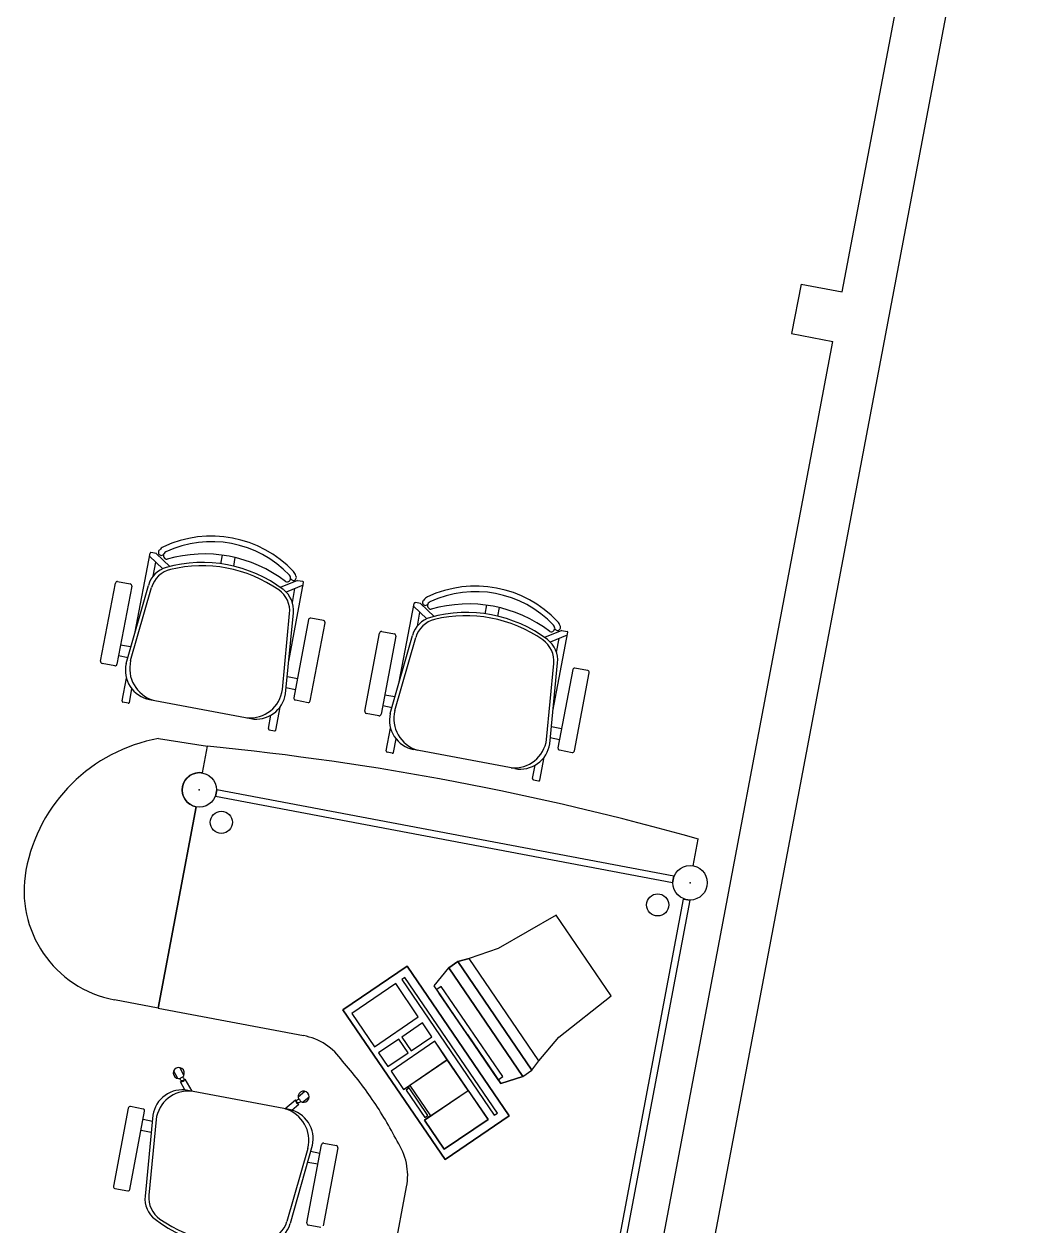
# Model space of a CAD drawing. Header units: inches. Extents: x -18604 to 2753, y -9056 to 3482.
# Drawn here: x 2458.1 to 2753.3, y -5034.3 to -4677.1 of the extents above; entities that cross this region are included whole.
import ezdxf

# ---------------------------------------------------------------- set-up
doc = ezdxf.new("R2010")
doc.units = ezdxf.units.IN
doc.layers.add('MOVEIS', color=2, linetype='Continuous')
doc.layers.add('Parede', color=6, linetype='Continuous')

msp = doc.modelspace()

# ---------------------------------------------------------------- linework, layer by layer
at = {"layer": 'MOVEIS'}
for p, q in [((2491.11, -4857.74, -1817.95), (2495.54, -4834.32, -1817.95)), ((2495.37, -4835.22, -1817.95), (2499.3, -4838.96, -1817.95)), ((2497.42, -4834.45, -1817.95), (2495.8, -4834.15, -1817.95)), ((2497.41, -4834.45, -1817.95), (2501.45, -4838.29, -1817.95)), ((2516.64, -4837.48, -1817.95), (2517.12, -4834.94, -1817.95)), ((2520.42, -4838.19, -1817.95), (2520.9, -4835.65, -1817.95)), ((2496.5, -4841.1, -1817.95), (2497.27, -4837.03, -1817.95)), ((2480.85, -4866.43, -1817.95), (2485.24, -4843.19, -1817.95)), ((2485.89, -4842.75, -1817.95), (2489.67, -4843.47, -1817.95)), ((2488.45, -4867.13, -1817.95), (2495.04, -4843.89, -1817.95)), ((2539.43, -4842.4, -1817.95), (2534.27, -4844.5, -1817.95)), ((2541.05, -4843.87, -1817.95), (2536.02, -4845.91, -1817.95)), ((2536.79, -4866.38, -1817.95), (2541.2, -4843.07, -1817.95)), ((2539.42, -4842.4, -1817.95), (2540.93, -4842.68, -1817.95)), ((2490.11, -4844.11, -1817.95), (2485.71, -4867.35, -1817.95)), ((2489.78, -4866.26, -1817.95), (2496.02, -4844.53, -1817.95)), ((2537.85, -4848.93, -1817.95), (2538.62, -4844.85, -1817.95)), ((2569.64, -4872.6, -1817.95), (2574.05, -4849.29, -1817.95)), ((2573.9, -4850.08, -1817.95), (2577.83, -4853.82, -1817.95)), ((2575.95, -4849.31, -1817.95), (2574.44, -4849.02, -1817.95)), ((2575.94, -4849.31, -1817.95), (2579.98, -4853.15, -1817.95)), ((2595.17, -4852.33, -1817.95), (2595.65, -4849.79, -1817.95)), ((2598.95, -4853.05, -1817.95), (2599.43, -4850.51, -1817.95)), ((2534.91, -4874.8, -1817.95), (2537.04, -4852.29, -1817.95)), ((2535.83, -4876.09, -1817.95), (2538.19, -4852.05, -1817.95)), ((2542.7, -4854.06, -1817.95), (2538.3, -4877.3, -1817.95)), ((2547.12, -4854.34, -1817.95), (2543.34, -4853.62, -1817.95)), ((2575.03, -4855.96, -1817.95), (2575.8, -4851.89, -1817.95)), ((2543.17, -4878.22, -1817.95), (2547.56, -4854.98, -1817.95)), ((2559.38, -4881.29, -1817.95), (2563.77, -4858.05, -1817.95)), ((2564.42, -4857.61, -1817.95), (2568.2, -4858.33, -1817.95)), ((2617.96, -4857.26, -1817.95), (2612.8, -4859.36, -1817.95)), ((2615.32, -4881.24, -1817.95), (2619.75, -4857.82, -1817.95)), ((2617.95, -4857.26, -1817.95), (2619.57, -4857.56, -1817.95)), ((2489.77, -4862.18, -1817.95), (2486.8, -4861.62, -1817.95)), ((2568.64, -4858.97, -1817.95), (2564.24, -4882.21, -1817.95)), ((2566.98, -4881.98, -1817.95), (2573.57, -4858.75, -1817.95)), ((2568.31, -4881.12, -1817.95), (2574.55, -4859.39, -1817.95)), ((2619.58, -4858.72, -1817.95), (2614.55, -4860.77, -1817.95)), ((2616.38, -4863.78, -1817.95), (2617.15, -4859.71, -1817.95)), ((2489.01, -4865.39, -1817.95), (2486.18, -4864.86, -1817.95)), ((2485.07, -4867.79, -1817.95), (2481.29, -4867.07, -1817.95)), ((2613.44, -4889.65, -1817.95), (2615.57, -4867.15, -1817.95)), ((2614.36, -4890.95, -1817.95), (2616.72, -4866.91, -1817.95)), ((2621.23, -4868.92, -1817.95), (2616.83, -4892.16, -1817.95)), ((2625.65, -4869.2, -1817.95), (2621.87, -4868.48, -1817.95)), ((2487.23, -4878.24, -1817.95), (2488.52, -4871.44, -1817.95)), ((2536.41, -4871, -1817.95), (2539.39, -4871.57, -1817.95)), ((2621.7, -4893.08, -1817.95), (2626.09, -4869.84, -1817.95)), ((2489.39, -4878.65, -1817.95), (2490.15, -4874.65, -1817.95)), ((2535.95, -4874.27, -1817.95), (2538.77, -4874.81, -1817.95)), ((2489.01, -4878.91, -1817.95), (2487.5, -4878.62, -1817.95)), ((2495.38, -4877.79, -1817.95), (2525.49, -4883.49, -1817.95)), ((2538.74, -4877.94, -1817.95), (2542.52, -4878.66, -1817.95)), ((2568.3, -4877.04, -1817.95), (2565.33, -4876.47, -1817.95)), ((2530.75, -4886.47, -1817.95), (2531.5, -4882.48, -1817.95)), ((2532.91, -4886.88, -1817.95), (2534.19, -4880.08, -1817.95)), ((2563.6, -4882.64, -1817.95), (2559.82, -4881.93, -1817.95)), ((2567.54, -4880.25, -1817.95), (2564.71, -4879.72, -1817.95)), ((2565.76, -4893.1, -1817.95), (2567.05, -4886.3, -1817.95)), ((2614.94, -4885.86, -1817.95), (2617.92, -4886.42, -1817.95)), ((2498.04, -4889.41, -1817.95), (2512.64, -4891.7, -1817.95)), ((2531.01, -4886.86, -1817.95), (2532.52, -4887.14, -1817.95)), ((2567.92, -4893.51, -1817.95), (2568.68, -4889.51, -1817.95)), ((2614.48, -4889.13, -1817.95), (2617.3, -4889.67, -1817.95)), ((2511.14, -4899.64, -1817.95), (2512.64, -4891.7, -1817.95)), ((2511.14, -4899.64, -1817.95), (2512.64, -4891.7, -1817.95)), ((2567.54, -4893.77, -1817.95), (2566.03, -4893.48, -1817.95)), ((2604.02, -4898.35, -1817.95), (2573.91, -4892.65, -1817.95)), ((2617.27, -4892.8, -1817.95), (2621.05, -4893.51, -1817.95)), ((2609.28, -4901.33, -1817.95), (2610.03, -4897.34, -1817.95)), ((2611.44, -4901.74, -1817.95), (2612.72, -4894.94, -1817.95)), ((2515.03, -4906.59, -1817.95), (2515.4, -4904.65, -1817.95)), ((2515.4, -4904.65, -1817.95), (2515.03, -4906.59, -1817.95)), ((2651.26, -4930.35, -1817.95), (2515.4, -4904.65, -1817.95)), ((2651.26, -4930.35, -1817.95), (2515.4, -4904.65, -1817.95)), ((2609.54, -4901.71, -1817.95), (2611.05, -4902, -1817.95)), ((2650.89, -4932.3, -1817.95), (2515.03, -4906.59, -1817.95)), ((2650.89, -4932.3, -1817.95), (2515.03, -4906.59, -1817.95)), ((2509.24, -4909.69, -1817.95), (2497.92, -4969.52, -1817.95)), ((2497.92, -4969.52, -1817.95), (2509.24, -4909.69, -1817.95)), ((2657.05, -4927.25, -1817.95), (2658.55, -4919.31, -1817.95)), ((2650.89, -4932.3, -1817.95), (2651.26, -4930.35, -1817.95)), ((2651.26, -4930.35, -1817.95), (2650.89, -4932.3, -1817.95)), ((2628.47, -5072.98, -1817.95), (2654.17, -4937.12, -1817.95)), ((2628.47, -5072.98, -1817.95), (2654.17, -4937.12, -1817.95)), ((2630.42, -5073.34, -1817.95), (2656.12, -4937.48, -1817.95)), ((2630.42, -5073.34, -1817.95), (2656.12, -4937.48, -1817.95)), ((2656.12, -4937.48, -1817.95), (2654.17, -4937.12, -1817.95)), ((2654.17, -4937.12, -1817.95), (2656.12, -4937.48, -1817.95)), ((2616.25, -4941.87, -1819.05), (2599.08, -4951.84, -1819.05)), ((2632.61, -4965.86, -1819.05), (2616.25, -4941.87, -1819.05)), ((2599.08, -4951.84, -1819.05), (2590.42, -4954.75, -1816.85)), ((2552.88, -4970.03, -1815.75), (2571.96, -4957.02, -1815.75)), ((2571.96, -4957.02, -1815.75), (2602.33, -5001.55, -1815.75)), ((2579.98, -4962.87, -1815.75), (2584.35, -4957.56, -1815.75)), ((2587.07, -4955.7, -1816.85), (2584.35, -4957.56, -1815.75)), ((2584.35, -4957.56, -1815.75), (2587.07, -4955.7, -1815.75)), ((2584.35, -4957.56, -1815.75), (2606.35, -4989.83, -1815.75)), ((2606.35, -4989.83, -1815.75), (2584.35, -4957.56, -1815.75)), ((2590.42, -4954.75, -1816.85), (2587.07, -4955.7, -1816.85)), ((2587.07, -4955.7, -1816.85), (2590.42, -4954.75, -1816.85)), ((2609.07, -4987.97, -1816.85), (2587.07, -4955.7, -1816.85)), ((2609.07, -4987.97, -1815.75), (2587.07, -4955.7, -1815.75)), ((2571.31, -4960.39, -1815.75), (2570.4, -4961.01, -1815.75)), ((2570.4, -4961.01, -1815.75), (2597.9, -5001.34, -1815.75)), ((2598.81, -5000.72, -1815.75), (2571.31, -4960.39, -1815.75)), ((2568.57, -4962.26, -1815.75), (2555.52, -4971.15, -1815.75)), ((2575.29, -4972.12, -1815.75), (2568.57, -4962.26, -1815.75)), ((2589.89, -4977.41, -1815.75), (2579.98, -4962.87, -1815.75)), ((2582.13, -4963.09, -1815.75), (2580.76, -4964.02, -1815.75)), ((2599.02, -4990.81, -1815.75), (2580.76, -4964.02, -1815.75)), ((2591.92, -4980.38, -1810.25), (2581.54, -4965.16, -1810.25)), ((2600.39, -4989.88, -1815.75), (2582.13, -4963.09, -1815.75)), ((2497.92, -4969.52, -1817.95), (2484.95, -4967.06, -1817.95)), ((2617.06, -4978.2, -1819.05), (2632.61, -4965.86, -1819.05)), ((2497.92, -4969.52, -1817.95), (2541.15, -4977.7, -1817.95)), ((2552.88, -4970.03, -1815.75), (2552.88, -4970.03, -1817.95)), ((2583.24, -5014.57, -1817.95), (2552.88, -4970.03, -1817.95)), ((2583.24, -5014.57, -1815.75), (2552.88, -4970.03, -1815.75)), ((2555.52, -4971.15, -1815.75), (2562.24, -4981.01, -1815.75)), ((2562.24, -4981.01, -1815.75), (2575.29, -4972.12, -1815.75)), ((2576.53, -4973.94, -1815.75), (2570.38, -4978.13, -1815.75)), ((2579.32, -4978.03, -1815.75), (2576.53, -4973.94, -1815.75)), ((2595.97, -4974.6, -1815.75), (2606.35, -4989.83, -1815.75)), ((2569.47, -4978.75, -1815.75), (2563.48, -4982.83, -1815.75)), ((2580.25, -4979.39, -1815.75), (2567.2, -4988.29, -1815.75)), ((2572.26, -4982.84, -1815.75), (2569.47, -4978.75, -1815.75)), ((2570.38, -4978.13, -1815.75), (2573.17, -4982.22, -1815.75)), ((2573.17, -4982.22, -1815.75), (2579.32, -4978.03, -1815.75)), ((2596.06, -5002.59, -1815.75), (2580.25, -4979.39, -1815.75)), ((2589.89, -4977.41, -1815.75), (2599.81, -4991.96, -1815.75)), ((2611.18, -4985.2, -1816.85), (2617.06, -4978.2, -1819.05)), ((2563.48, -4982.83, -1815.75), (2566.27, -4986.92, -1815.75)), ((2566.27, -4986.92, -1815.75), (2572.26, -4982.84, -1815.75)), ((2609.07, -4987.97, -1816.85), (2611.18, -4985.2, -1816.85)), ((2609.07, -4987.97, -1816.85), (2611.18, -4985.2, -1816.85)), ((2503.82, -4990.47, -1817.95), (2502.57, -4988.23, -1817.95)), ((2505.63, -4989.46, -1817.95), (2504.38, -4987.22, -1817.95)), ((2567.2, -4988.29, -1815.75), (2570.92, -4993.74, -1815.75)), ((2599.02, -4990.81, -1815.75), (2600.39, -4989.88, -1815.75)), ((2599.81, -4991.96, -1815.75), (2606.35, -4989.83, -1815.75)), ((2606.35, -4989.83, -1815.75), (2609.07, -4987.97, -1816.85)), ((2606.35, -4989.83, -1815.75), (2609.07, -4987.97, -1815.75)), ((2504.58, -4991.43, -1817.95), (2504.76, -4991.33, -1817.95)), ((2505.91, -4993.81, -1817.95), (2504.58, -4991.43, -1817.95)), ((2505.84, -4990.73, -1817.95), (2506.02, -4990.63, -1817.95)), ((2508.02, -4994.21, -1817.95), (2506.02, -4990.63, -1817.95)), ((2536.86, -4999.67, -1817.95), (2506.75, -4993.97, -1817.95)), ((2570.92, -4993.74, -1815.75), (2572.74, -4992.5, -1815.75)), ((2572.59, -4993.26, -1815.75), (2571.68, -4993.88, -1815.75)), ((2571.68, -4993.88, -1815.75), (2577.26, -5002.06, -1815.75)), ((2578.17, -5001.44, -1815.75), (2572.59, -4993.26, -1815.75)), ((2572.74, -4992.5, -1815.75), (2578.93, -5001.59, -1815.75)), ((2599.02, -4990.81, -1815.75), (2599.02, -4990.81, -1815.75)), ((2599.02, -4990.81, -1815.75), (2599.02, -4990.81, -1815.75)), ((2535.6, -4999.43, -1817.95), (2538.77, -4996.83, -1817.95)), ((2538.9, -4996.99, -1817.95), (2538.77, -4996.83, -1817.95)), ((2539.56, -4995.88, -1817.95), (2541.54, -4994.25, -1817.95)), ((2540.88, -4997.48, -1817.95), (2542.86, -4995.85, -1817.95)), ((2489.08, -4999.25, -1817.95), (2484.68, -5022.48, -1817.95)), ((2489.54, -5023.4, -1817.95), (2493.94, -5000.17, -1817.95)), ((2493.5, -4999.52, -1817.95), (2489.72, -4998.81, -1817.95)), ((2537.71, -4999.83, -1817.95), (2539.82, -4998.1, -1817.95)), ((2539.82, -4998.1, -1817.95), (2539.68, -4997.94, -1817.95)), ((2597.9, -5001.34, -1815.75), (2598.81, -5000.72, -1815.75)), ((2496.3, -5003.19, -1817.95), (2493.47, -5002.65, -1817.95)), ((2496.41, -5001.37, -1817.95), (2494.05, -5025.41, -1817.95)), ((2497.33, -5002.67, -1817.95), (2495.2, -5025.17, -1817.95)), ((2578.93, -5001.59, -1815.75), (2577.11, -5002.83, -1815.75)), ((2577.11, -5002.83, -1815.75), (2583.02, -5011.48, -1815.75)), ((2577.26, -5002.06, -1815.75), (2578.17, -5001.44, -1815.75)), ((2583.02, -5011.48, -1815.75), (2596.06, -5002.59, -1815.75)), ((2602.33, -5001.55, -1815.75), (2583.24, -5014.57, -1815.75)), ((2495.83, -5006.46, -1817.95), (2492.86, -5005.9, -1817.95)), ((2542.46, -5011.21, -1817.95), (2536.22, -5032.94, -1817.95)), ((2543.79, -5010.34, -1817.95), (2537.2, -5033.57, -1817.95)), ((2542.13, -5033.35, -1817.95), (2546.53, -5010.12, -1817.95)), ((2551.39, -5011.04, -1817.95), (2547, -5034.27, -1817.95)), ((2547.17, -5009.68, -1817.95), (2550.96, -5010.39, -1817.95)), ((2542.47, -5015.28, -1817.95), (2545.45, -5015.85, -1817.95)), ((2543.23, -5012.07, -1817.95), (2546.06, -5012.6, -1817.95)), ((2583.24, -5014.57, -1815.75), (2583.24, -5014.57, -1817.95)), ((2485.12, -5023.13, -1817.95), (2488.9, -5023.84, -1817.95)), ((2563.64, -5065.92, -1817.95), (2571.82, -5022.68, -1817.95)), ((2546.35, -5034.71, -1817.95), (2542.57, -5034, -1817.95))]:
    msp.add_line(p, q, dxfattribs=at)
at = {"layer": 'MOVEIS', "extrusion": (-0.826234, -0.563328, 0)}
for p, q in [((2587.07, -4955.7, -1815.75), (2587.07, -4955.7, -1816.85)), ((2609.07, -4987.97, -1815.75), (2609.07, -4987.97, -1816.85))]:
    msp.add_line(p, q, dxfattribs=at)
at = {"layer": 'MOVEIS'}
for centre, radius in [((2510.19, -4904.67, -1817.95), 5.12), ((2510.19, -4904.67, -1817.95), 5.12), ((2516.76, -4914.31, -1817.95), 3.3), ((2656.1, -4932.28, -1817.95), 5.12), ((2656.1, -4932.28, -1817.95), 5.12), ((2656.1, -4932.28, -1817.95), 5.12), ((2656.1, -4932.28, -1817.95), 5.12), ((2646.46, -4938.85, -1817.95), 3.3), ((2505.08, -4990.63, -1817.95), 0.55), ((2539.64, -4997.17, -1817.95), 0.55)]:
    msp.add_circle(centre, radius, dxfattribs=at)
for centre, radius, start, end in [((2513.8, -4862.83, -1817.95), 33.58, 43.41, 115.1625), ((2500.84, -4835.17, -1817.95), 3.03, 115.8291, 144.1408), ((2513.8, -4862.83, -1817.95), 31.93, 43.4304, 115.1421), ((2513.8, -4862.83, -1817.95), 31.93, 43.4304, 115.1421), ((2495.76, -4834.36, -1817.95), 0.22, 79.2862, 169.2862), ((2498.87, -4834.11, -1817.95), 0.86, 123.9607, 319.4754), ((2500.62, -4835.01, -1817.95), 1.1, 144.1408, 268.9568), ((2500.62, -4835.01, -1817.95), 1.1, 144.1408, 268.9568), ((2500.84, -4835.17, -1817.95), 1.37, 116.1561, 144.1408), ((2500.84, -4835.17, -1817.95), 1.37, 116.1561, 144.1408), ((2511.62, -4874.39, -1817.95), 39.84, 52.5237, 106.0488), ((2511.62, -4874.39, -1817.95), 39.84, 52.5237, 106.0488), ((2502.45, -4845.99, -1817.95), 7.7, 105.6815, 164.165), ((2503.42, -4846.65, -1817.95), 7.7, 103.5502, 163.9864), ((2511.13, -4876.93, -1817.95), 39.84, 52.891, 105.6815), ((2510.95, -4877.9, -1817.95), 39.84, 55.0223, 103.5502), ((2535.97, -4841.81, -1817.95), 3.03, 14.4317, 42.7434), ((2485.79, -4843.29, -1817.95), 0.55, 79.2862, 169.2862), ((2489.57, -4844.01, -1817.95), 0.55, 349.2862, 79.2862), ((2536.24, -4841.74, -1817.95), 1.1, 249.6157, 14.4317), ((2536.24, -4841.74, -1817.95), 1.1, 249.6157, 14.4317), ((2535.97, -4841.81, -1817.95), 1.37, 14.4317, 42.4164), ((2535.97, -4841.81, -1817.95), 1.37, 14.4317, 42.4164), ((2538.19, -4841.55, -1817.95), 0.86, 199.0971, 34.6118), ((2540.87, -4843.01, -1817.95), 0.33, 349.2862, 79.2862), ((2529.38, -4851.56, -1817.95), 7.7, 354.5861, 55.0223), ((2530.53, -4851.3, -1817.95), 7.7, 354.4075, 52.891), ((2579.37, -4850.03, -1817.95), 3.03, 115.8291, 144.1408), ((2592.33, -4877.69, -1817.95), 33.58, 43.41, 115.1625), ((2592.33, -4877.69, -1817.95), 31.93, 43.4304, 115.1421), ((2592.33, -4877.69, -1817.95), 31.93, 43.4304, 115.1421), ((2574.38, -4849.35, -1817.95), 0.33, 79.2862, 169.2862), ((2577.4, -4848.97, -1817.95), 0.86, 123.9607, 319.4754), ((2579.15, -4849.86, -1817.95), 1.1, 144.1408, 268.9568), ((2579.15, -4849.86, -1817.95), 1.1, 144.1408, 268.9568), ((2579.37, -4850.03, -1817.95), 1.38, 116.1561, 144.1408), ((2579.37, -4850.03, -1817.95), 1.38, 116.1561, 144.1408), ((2590.15, -4889.25, -1817.95), 39.84, 52.5237, 106.0488), ((2590.15, -4889.25, -1817.95), 39.84, 52.5237, 106.0488), ((2543.24, -4854.16, -1817.95), 0.55, 79.2862, 169.2862), ((2547.02, -4854.88, -1817.95), 0.55, 349.2862, 79.2862), ((2580.98, -4860.85, -1817.95), 7.7, 105.6815, 164.165), ((2581.95, -4861.51, -1817.95), 7.7, 103.5502, 163.9864), ((2589.66, -4891.79, -1817.95), 39.84, 52.891, 105.6815), ((2589.48, -4892.75, -1817.95), 39.84, 55.0223, 103.5502), ((2614.5, -4856.67, -1817.95), 3.03, 14.4317, 42.7434), ((2564.31, -4858.15, -1817.95), 0.55, 79.2862, 169.2862), ((2614.77, -4856.6, -1817.95), 1.1, 249.6157, 14.4317), ((2614.77, -4856.6, -1817.95), 1.1, 249.6157, 14.4317), ((2614.5, -4856.67, -1817.95), 1.38, 14.4317, 42.4164), ((2614.5, -4856.67, -1817.95), 1.38, 14.4317, 42.4164), ((2616.72, -4856.41, -1817.95), 0.86, 199.0971, 34.6118), ((2619.53, -4857.78, -1817.95), 0.22, 349.2862, 79.2862), ((2568.1, -4858.87, -1817.95), 0.55, 349.2862, 79.2862), ((2607.91, -4866.42, -1817.95), 7.7, 354.5861, 55.0223), ((2609.05, -4866.16, -1817.95), 7.7, 354.4075, 52.891), ((2481.39, -4866.53, -1817.95), 0.55, 169.2862, 259.2862), ((2485.17, -4867.25, -1817.95), 0.55, 259.2862, 349.2862), ((2497.01, -4869.15, -1817.95), 8.8, 166.717, 259.2862), ((2499.25, -4868.61, -1817.95), 9.76, 166.034, 253.6938), ((2621.77, -4869.02, -1817.95), 0.55, 79.2862, 169.2862), ((2625.55, -4869.74, -1817.95), 0.55, 349.2862, 79.2862), ((2525.23, -4873.53, -1817.95), 9.76, 264.8787, 352.5385), ((2527.12, -4874.84, -1817.95), 8.8, 259.2862, 351.8555), ((2487.56, -4878.3, -1817.95), 0.33, 169.2862, 259.2862), ((2489.07, -4878.59, -1817.95), 0.33, 259.2862, 349.2862), ((2538.84, -4877.4, -1817.95), 0.55, 169.2862, 259.2862), ((2542.63, -4878.12, -1817.95), 0.55, 259.2862, 349.2862), ((2559.92, -4881.39, -1817.95), 0.55, 169.2862, 259.2862), ((2563.7, -4882.1, -1817.95), 0.55, 259.2862, 349.2862), ((2575.54, -4884.01, -1817.95), 8.8, 166.717, 259.2862), ((2577.78, -4883.47, -1817.95), 9.76, 166.034, 253.6938), ((2531.07, -4886.53, -1817.95), 0.33, 169.2862, 259.2862), ((2506.8, -4937.61, -1817.95), 48.99, 100.2915, 169.2862), ((2532.58, -4886.82, -1817.95), 0.33, 259.2862, 349.2862), ((2603.76, -4888.39, -1817.95), 9.76, 264.8787, 352.5385), ((2430.62, -5724.63, -1817.95), 836.96, 74.19664, 84.37586), ((2566.09, -4893.16, -1817.95), 0.33, 169.2862, 259.2862), ((2567.6, -4893.44, -1817.95), 0.33, 259.2862, 349.2862), ((2605.65, -4889.7, -1817.95), 8.8, 259.2862, 351.8555), ((2617.37, -4892.26, -1817.95), 0.55, 169.2862, 259.2862), ((2621.16, -4892.97, -1817.95), 0.55, 259.2862, 349.2862), ((2510.19, -4904.67, -1817.95), 5.12, 79.2862, 259.2862), ((2609.6, -4901.39, -1817.95), 0.33, 169.2862, 259.2862), ((2611.11, -4901.68, -1817.95), 0.33, 259.2862, 349.2862), ((2491.08, -4934.64, -1817.95), 33, 169.2862, 259.2862), ((2537.78, -4995.53, -1817.95), 18.15, 34.2862, 79.2862), ((2467.49, -5060.87, -1817.95), 113.94, 34.2862, 41.5418), ((2504.1, -4988.84, -1817.95), 1.65, 310.7499, 286.5701), ((2505.12, -5002.62, -1817.95), 8.8, 79.2862, 171.8555), ((2505.03, -4990.55, -1817.95), 0.825, 250.9268, 347.3062), ((2507.01, -5003.94, -1817.95), 9.76, 84.8787, 172.5385), ((2539.72, -4997.11, -1817.95), 0.825, 171.2663, 267.6457), ((2541.21, -4995.86, -1817.95), 1.65, 232.0024, 207.8226), ((2467.49, -5060.87, -1817.95), 113.94, 27.0307, 34.2862), ((2489.62, -4999.35, -1817.95), 0.55, 79.2862, 169.2862), ((2493.4, -5000.06, -1817.95), 0.55, 349.2862, 79.2862), ((2532.99, -5008.85, -1817.95), 9.76, 346.034, 73.6938), ((2535.23, -5008.32, -1817.95), 8.8, 346.717, 79.2862), ((2547.07, -5010.22, -1817.95), 0.55, 79.2862, 169.2862), ((2550.85, -5010.93, -1817.95), 0.55, 349.2862, 79.2862), ((2553.99, -5019.31, -1817.95), 18.15, 349.2862, 34.2862), ((2485.22, -5022.59, -1817.95), 0.55, 169.2862, 259.2862), ((2489, -5023.3, -1817.95), 0.55, 259.2862, 349.2862), ((2501.72, -5026.16, -1817.95), 7.7, 174.4075, 232.891), ((2502.87, -5025.9, -1817.95), 7.7, 174.5861, 235.0223), ((2521.11, -5000.53, -1817.95), 39.84, 232.891, 285.6815), ((2521.29, -4999.57, -1817.95), 39.84, 235.0223, 283.5502), ((2528.82, -5030.81, -1817.95), 7.7, 283.5502, 343.9864), ((2529.79, -5031.47, -1817.95), 7.7, 285.6815, 344.165), ((2542.67, -5033.46, -1817.95), 0.55, 169.2862, 259.2862)]:
    msp.add_arc(centre, radius, start, end, dxfattribs=at)
for p in [(2510.19, -4904.67, -1817.95), (2510.19, -4904.67, -1817.95), (2510.19, -4904.67, -1817.95), (2510.19, -4904.67, -1817.95), (2656.1, -4932.28, -1817.95), (2656.1, -4932.28, -1817.95), (2656.1, -4932.28, -1817.95), (2656.1, -4932.28, -1817.95), (2656.1, -4932.28, -1817.95)]:
    msp.add_point(p, dxfattribs=at)
for points in [[(2602.33, -5001.55, -1815.75), (2571.96, -4957.02, -1815.75), (2552.88, -4970.03, -1815.75), (2583.24, -5014.57, -1815.75)], [(2606.35, -4989.83, -1815.75), (2599.81, -4991.96, -1815.75), (2579.98, -4962.87, -1815.75), (2584.35, -4957.56, -1815.75)], [(2609.07, -4987.97, -1815.75), (2587.07, -4955.7, -1815.75), (2584.35, -4957.56, -1815.75), (2606.35, -4989.83, -1815.75)], [(2611.18, -4985.2, -1816.85), (2590.42, -4954.75, -1816.85), (2587.07, -4955.7, -1816.85), (2609.07, -4987.97, -1816.85)], [(2598.81, -5000.72, -1815.75), (2571.31, -4960.39, -1815.75), (2570.4, -4961.01, -1815.75), (2597.9, -5001.34, -1815.75)], [(2575.29, -4972.12, -1815.75), (2568.57, -4962.26, -1815.75), (2555.52, -4971.15, -1815.75), (2562.24, -4981.01, -1815.75)], [(2552.88, -4970.03, -1815.75), (2552.88, -4970.03, -1817.95), (2583.24, -5014.57, -1817.95), (2583.24, -5014.57, -1815.75)], [(2579.32, -4978.03, -1815.75), (2576.53, -4973.94, -1815.75), (2570.38, -4978.13, -1815.75), (2573.17, -4982.22, -1815.75)], [(2572.26, -4982.84, -1815.75), (2569.47, -4978.75, -1815.75), (2563.48, -4982.83, -1815.75), (2566.27, -4986.92, -1815.75)], [(2580.25, -4979.39, -1815.75), (2567.2, -4988.29, -1815.75), (2570.92, -4993.74, -1815.75), (2583.88, -4984.9, -1815.75)], [(2590.08, -4993.99, -1815.75), (2583.88, -4984.9, -1815.75), (2572.74, -4992.5, -1815.75), (2578.93, -5001.59, -1815.75)], [(2578.17, -5001.44, -1815.75), (2572.59, -4993.26, -1815.75), (2571.68, -4993.88, -1815.75), (2577.26, -5002.06, -1815.75)], [(2596.06, -5002.59, -1815.75), (2583.02, -5011.48, -1815.75), (2577.11, -5002.83, -1815.75), (2590.08, -4993.99, -1815.75)]]:
    msp.add_3dface(points, dxfattribs=at)
at = {"layer": 'Parede'}
for p, q in [((2583.18, -5461.98, -1754.51), (2753.28, -4562.93, -1754.51)), ((2701.36, -4756.66, -1754.51), (2735.75, -4574.88, -1754.51)), ((2689.08, -4754.33, -1754.51), (2686.29, -4769.07, -1754.51)), ((2689.08, -4754.33, -1754.51), (2701.36, -4756.66, -1754.51)), ((2571.23, -5444.46, -1754.51), (2698.57, -4771.4, -1754.51)), ((2686.29, -4769.07, -1754.51), (2698.57, -4771.4, -1754.51))]:
    msp.add_line(p, q, dxfattribs=at)

doc.saveas('drawing.dxf')
